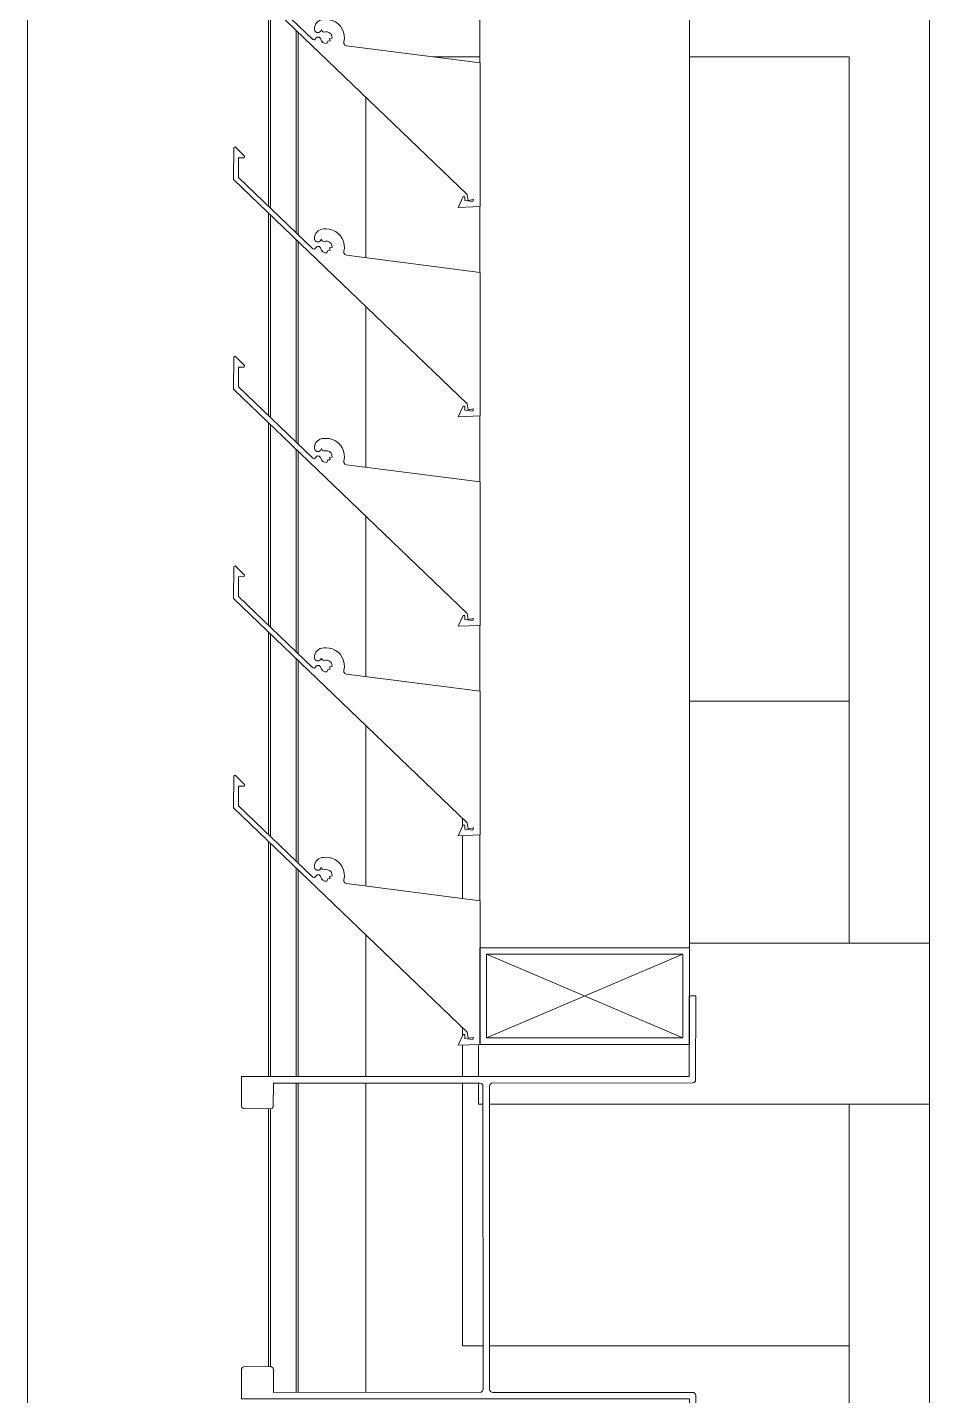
# Model space of a CAD drawing. Header units: millimetres. Extents: x -220592 to 404889, y -217665 to 38245.
# Drawn here: x -984.822 to -982.022, y -1330.914 to -1326.668 of the extents above; entities that cross this region are included whole.
import ezdxf

# ---------------------------------------------------------------- set-up
doc = ezdxf.new("R2010")
doc.units = ezdxf.units.MM
doc.linetypes.add('XKITLINE00', pattern=[0])
doc.layers.add('000 - 0_HIDE_OBJ_FRAMING_DEF_SUB_1', color=7, linetype='Continuous')
doc.layers.add('Part', color=7, linetype='Continuous', lineweight=0)

# ---------------------------------------------------------------- blocks, each defined once
blk = doc.blocks.new('*A13531')
at = {"layer": '000 - 0_HIDE_OBJ_FRAMING_DEF_SUB_1', "color": 7, "linetype": 'XKITLINE00', "lineweight": 0}
blk.add_line((-170.913334, 67.570805), (-170.913334, 99.680387), dxfattribs=at)
blk = doc.blocks.new('*A13716')
at = {"layer": 'Part', "color": 7, "linetype": 'XKITLINE00', "lineweight": 0}
for p, q in [((-172.455279, 82.320764), (-172.308652, 82.320764)), ((-171.658652, 82.320764), (-171.163349, 82.320764)), ((-171.163349, 79.570764), (-171.163349, 82.320764)), ((-172.663349, 81.697415), (-172.663349, 82.196167)), ((-172.663349, 81.047415), (-172.663349, 81.546167)), ((-172.663349, 80.397415), (-172.663349, 80.896167)), ((-172.663349, 79.747415), (-172.663349, 80.246167)), ((-172.663349, 79.156204), (-172.663349, 79.596167)), ((-172.663349, 78.176542), (-172.663349, 79.136204)), ((-171.163349, 72.188511), (-171.163349, 79.070764))]:
    blk.add_line(p, q, dxfattribs=at)
blk = doc.blocks.new('*A13719')
at = {"layer": '000 - 0_HIDE_OBJ_FRAMING_DEF_SUB_1', "color": 7, "linetype": 'XKITLINE00', "lineweight": 0}
for p, q in [((-173.713199, 72.288511), (-173.713199, 85.088511)), ((-172.964598, 81.856391), (-172.964598, 82.48542)), ((-172.958493, 81.85054), (-172.958493, 82.479558)), ((-172.87913, 81.774479), (-172.87913, 82.403355)), ((-172.873025, 81.768628), (-172.873025, 82.397493)), ((-172.964598, 81.206391), (-172.964598, 81.83542)), ((-172.958493, 81.20054), (-172.958493, 81.829558)), ((-172.87913, 81.124479), (-172.87913, 81.753355)), ((-172.873025, 81.118628), (-172.873025, 81.747493)), ((-172.964598, 80.556391), (-172.964598, 81.18542)), ((-172.958493, 80.55054), (-172.958493, 81.179558)), ((-172.87913, 80.474479), (-172.87913, 81.103355)), ((-172.873025, 80.468628), (-172.873025, 81.097493)), ((-172.964598, 79.906391), (-172.964598, 80.53542)), ((-172.958493, 79.90054), (-172.958493, 80.529558)), ((-172.87913, 79.824479), (-172.87913, 80.453355)), ((-172.873025, 79.818628), (-172.873025, 80.447493)), ((-172.964598, 79.156152), (-172.964598, 79.88542)), ((-172.958493, 79.156153), (-172.958493, 79.879558)), ((-172.87913, 79.156167), (-172.87913, 79.803355)), ((-172.873025, 79.156168), (-172.873025, 79.797493)), ((-172.87913, 78.176249), (-172.87913, 79.136167)), ((-172.873025, 78.176258), (-172.873025, 79.136168)), ((-172.964598, 78.255476), (-172.964598, 79.056201)), ((-172.958493, 78.255422), (-172.958493, 79.056147))]:
    blk.add_line(p, q, dxfattribs=at)
blk = doc.blocks.new('*A13729')
at = {"layer": 'Part', "color": 7, "linetype": 'XKITLINE00', "lineweight": 0}
for p, q in [((-173.072824, 80.089018), (-173.073377, 79.989867)), ((-173.068143, 80.091486), (-173.072824, 80.089018)), ((-173.039494, 80.062598), (-173.068143, 80.091486)), ((-173.058341, 79.996233), (-173.057999, 80.05758)), ((-173.057999, 80.05758), (-173.040579, 80.057677)), ((-173.040579, 80.057677), (-173.039494, 80.062598)), ((-172.827326, 79.774831), (-173.058341, 79.996233)), ((-173.073377, 79.989867), (-172.348255, 79.293621)), ((-172.814002, 79.827895), (-172.817674, 79.823452)), ((-172.809549, 79.831553), (-172.814002, 79.827895)), ((-172.804479, 79.834293), (-172.809549, 79.831553)), ((-172.798978, 79.836012), (-172.804479, 79.834293)), ((-172.79325, 79.836648), (-172.798978, 79.836012)), ((-172.786451, 79.836746), (-172.79325, 79.836648)), ((-172.776238, 79.835961), (-172.786451, 79.836746)), ((-172.766337, 79.833338), (-172.776238, 79.835961)), ((-172.757074, 79.828965), (-172.766337, 79.833338)), ((-172.748758, 79.822986), (-172.757074, 79.828965)), ((-172.822163, 79.812893), (-172.822659, 79.805123)), ((-172.822659, 79.805123), (-172.820019, 79.799649)), ((-172.820428, 79.818389), (-172.822163, 79.812893)), ((-172.817674, 79.823452), (-172.820428, 79.818389)), ((-172.820019, 79.799649), (-172.814875, 79.796412)), ((-172.814048, 79.78222), (-172.818512, 79.778366)), ((-172.814875, 79.796412), (-172.808797, 79.7964)), ((-172.808154, 79.782014), (-172.814048, 79.78222)), ((-172.808797, 79.7964), (-172.803641, 79.799618)), ((-172.803641, 79.799618), (-172.800699, 79.80509)), ((-172.800699, 79.80509), (-172.798669, 79.800109)), ((-172.798669, 79.800109), (-172.793858, 79.797702)), ((-172.793858, 79.797702), (-172.78794, 79.798607)), ((-172.78794, 79.798607), (-172.78144, 79.798263)), ((-172.78144, 79.798263), (-172.775472, 79.795665)), ((-172.775472, 79.795665), (-172.77079, 79.791143)), ((-172.77079, 79.791143), (-172.767988, 79.785269)), ((-172.767988, 79.785269), (-172.767418, 79.778785)), ((-172.741662, 79.8156), (-172.748758, 79.822986)), ((-172.736022, 79.80705), (-172.741662, 79.8156)), ((-172.732024, 79.79762), (-172.736022, 79.80705)), ((-172.729801, 79.787621), (-172.732024, 79.79762)), ((-172.729426, 79.777385), (-172.729801, 79.787621)), ((-172.822166, 79.773739), (-172.827326, 79.774831)), ((-172.818512, 79.778366), (-172.822166, 79.773739)), ((-172.803971, 79.777857), (-172.808154, 79.782014)), ((-172.800857, 79.770283), (-172.803971, 79.777857)), ((-172.79619, 79.765497), (-172.800857, 79.770283)), ((-172.790114, 79.762707), (-172.79619, 79.765497)), ((-172.783442, 79.762284), (-172.790114, 79.762707)), ((-172.78112, 79.769675), (-172.783442, 79.762284)), ((-172.773955, 79.770619), (-172.78112, 79.769675)), ((-172.767418, 79.778785), (-172.775124, 79.777679)), ((-172.775124, 79.777679), (-172.773955, 79.770619)), ((-172.730912, 79.767251), (-172.729426, 79.777385)), ((-172.730672, 79.761728), (-172.730912, 79.767251)), ((-172.727536, 79.757177), (-172.730672, 79.761728)), ((-172.722461, 79.754987), (-172.727536, 79.757177)), ((-172.308455, 79.701957), (-172.722461, 79.754987)), ((-172.308462, 79.256287), (-172.308455, 79.701957)), ((-172.360613, 79.287152), (-172.376148, 79.253665)), ((-172.35549, 79.28674), (-172.360613, 79.287152)), ((-172.355361, 79.274549), (-172.35549, 79.28674)), ((-172.355361, 79.274549), (-172.330378, 79.271409)), ((-172.348255, 79.293621), (-172.345358, 79.275078)), ((-172.345358, 79.275078), (-172.328342, 79.277982)), ((-172.328342, 79.277982), (-172.330378, 79.271409)), ((-172.376148, 79.253665), (-172.308462, 79.256287))]:
    blk.add_line(p, q, dxfattribs=at)
blk = doc.blocks.new('*A13730')
at = {"layer": 'Part', "color": 7, "linetype": 'XKITLINE00', "lineweight": 0}
for p, q in [((-173.072824, 80.739018), (-173.073377, 80.639867)), ((-173.068143, 80.741486), (-173.072824, 80.739018)), ((-173.039494, 80.712598), (-173.068143, 80.741486)), ((-173.058341, 80.646233), (-173.057999, 80.70758)), ((-173.057999, 80.70758), (-173.040579, 80.707677)), ((-173.040579, 80.707677), (-173.039494, 80.712598)), ((-173.073377, 80.639867), (-172.348255, 79.943621)), ((-172.827326, 80.424831), (-173.058341, 80.646233)), ((-172.822163, 80.462893), (-172.822659, 80.455123)), ((-172.820428, 80.468389), (-172.822163, 80.462893)), ((-172.817674, 80.473452), (-172.820428, 80.468389)), ((-172.814002, 80.477895), (-172.817674, 80.473452)), ((-172.809549, 80.481553), (-172.814002, 80.477895)), ((-172.804479, 80.484293), (-172.809549, 80.481553)), ((-172.798978, 80.486012), (-172.804479, 80.484293)), ((-172.79325, 80.486648), (-172.798978, 80.486012)), ((-172.786451, 80.486746), (-172.79325, 80.486648)), ((-172.776238, 80.485961), (-172.786451, 80.486746)), ((-172.766337, 80.483338), (-172.776238, 80.485961)), ((-172.757074, 80.478965), (-172.766337, 80.483338)), ((-172.748758, 80.472986), (-172.757074, 80.478965)), ((-172.741662, 80.4656), (-172.748758, 80.472986)), ((-172.736022, 80.45705), (-172.741662, 80.4656)), ((-172.822166, 80.423739), (-172.827326, 80.424831)), ((-172.822659, 80.455123), (-172.820019, 80.449649)), ((-172.818512, 80.428366), (-172.822166, 80.423739)), ((-172.820019, 80.449649), (-172.814875, 80.446412)), ((-172.814048, 80.43222), (-172.818512, 80.428366)), ((-172.814875, 80.446412), (-172.808797, 80.4464)), ((-172.808154, 80.432014), (-172.814048, 80.43222)), ((-172.808797, 80.4464), (-172.803641, 80.449618)), ((-172.803971, 80.427857), (-172.808154, 80.432014)), ((-172.800857, 80.420283), (-172.803971, 80.427857)), ((-172.803641, 80.449618), (-172.800699, 80.45509)), ((-172.79619, 80.415497), (-172.800857, 80.420283)), ((-172.800699, 80.45509), (-172.798669, 80.450109)), ((-172.798669, 80.450109), (-172.793858, 80.447702)), ((-172.793858, 80.447702), (-172.78794, 80.448607)), ((-172.78794, 80.448607), (-172.78144, 80.448263)), ((-172.78112, 80.419675), (-172.783442, 80.412284)), ((-172.78144, 80.448263), (-172.775472, 80.445665)), ((-172.773955, 80.420619), (-172.78112, 80.419675)), ((-172.775472, 80.445665), (-172.77079, 80.441143)), ((-172.767418, 80.428785), (-172.775124, 80.427679)), ((-172.775124, 80.427679), (-172.773955, 80.420619)), ((-172.77079, 80.441143), (-172.767988, 80.435269)), ((-172.767988, 80.435269), (-172.767418, 80.428785)), ((-172.732024, 80.44762), (-172.736022, 80.45705)), ((-172.729801, 80.437621), (-172.732024, 80.44762)), ((-172.730912, 80.417251), (-172.729426, 80.427385)), ((-172.729426, 80.427385), (-172.729801, 80.437621)), ((-172.790114, 80.412707), (-172.79619, 80.415497)), ((-172.783442, 80.412284), (-172.790114, 80.412707)), ((-172.730672, 80.411728), (-172.730912, 80.417251)), ((-172.727536, 80.407177), (-172.730672, 80.411728)), ((-172.722461, 80.404987), (-172.727536, 80.407177)), ((-172.308455, 80.351957), (-172.722461, 80.404987)), ((-172.308462, 79.906287), (-172.308455, 80.351957)), ((-172.360613, 79.937152), (-172.376148, 79.903665)), ((-172.35549, 79.93674), (-172.360613, 79.937152)), ((-172.355361, 79.924549), (-172.35549, 79.93674)), ((-172.355361, 79.924549), (-172.330378, 79.921409)), ((-172.348255, 79.943621), (-172.345358, 79.925078)), ((-172.345358, 79.925078), (-172.328342, 79.927982)), ((-172.328342, 79.927982), (-172.330378, 79.921409)), ((-172.376148, 79.903665), (-172.308462, 79.906287))]:
    blk.add_line(p, q, dxfattribs=at)
blk = doc.blocks.new('*A13731')
at = {"layer": 'Part', "color": 7, "linetype": 'XKITLINE00', "lineweight": 0}
for p, q in [((-173.072824, 81.389018), (-173.073377, 81.289867)), ((-173.068143, 81.391486), (-173.072824, 81.389018)), ((-173.039494, 81.362598), (-173.068143, 81.391486)), ((-173.058341, 81.296233), (-173.057999, 81.35758)), ((-173.057999, 81.35758), (-173.040579, 81.357677)), ((-173.040579, 81.357677), (-173.039494, 81.362598)), ((-173.073377, 81.289867), (-172.348255, 80.593621)), ((-172.827326, 81.074831), (-173.058341, 81.296233)), ((-172.822163, 81.112893), (-172.822659, 81.105123)), ((-172.822659, 81.105123), (-172.820019, 81.099649)), ((-172.820428, 81.118389), (-172.822163, 81.112893)), ((-172.817674, 81.123452), (-172.820428, 81.118389)), ((-172.820019, 81.099649), (-172.814875, 81.096412)), ((-172.814002, 81.127895), (-172.817674, 81.123452)), ((-172.809549, 81.131553), (-172.814002, 81.127895)), ((-172.804479, 81.134293), (-172.809549, 81.131553)), ((-172.808797, 81.0964), (-172.803641, 81.099618)), ((-172.798978, 81.136012), (-172.804479, 81.134293)), ((-172.803641, 81.099618), (-172.800699, 81.10509)), ((-172.800699, 81.10509), (-172.798669, 81.100109)), ((-172.79325, 81.136648), (-172.798978, 81.136012)), ((-172.798669, 81.100109), (-172.793858, 81.097702)), ((-172.793858, 81.097702), (-172.78794, 81.098607)), ((-172.786451, 81.136746), (-172.79325, 81.136648)), ((-172.78794, 81.098607), (-172.78144, 81.098263)), ((-172.776238, 81.135961), (-172.786451, 81.136746)), ((-172.766337, 81.133338), (-172.776238, 81.135961)), ((-172.757074, 81.128965), (-172.766337, 81.133338)), ((-172.748758, 81.122986), (-172.757074, 81.128965)), ((-172.741662, 81.1156), (-172.748758, 81.122986)), ((-172.736022, 81.10705), (-172.741662, 81.1156)), ((-172.732024, 81.09762), (-172.736022, 81.10705)), ((-172.822166, 81.073739), (-172.827326, 81.074831)), ((-172.818512, 81.078366), (-172.822166, 81.073739)), ((-172.814048, 81.08222), (-172.818512, 81.078366)), ((-172.814875, 81.096412), (-172.808797, 81.0964)), ((-172.808154, 81.082014), (-172.814048, 81.08222)), ((-172.803971, 81.077857), (-172.808154, 81.082014)), ((-172.800857, 81.070283), (-172.803971, 81.077857)), ((-172.79619, 81.065497), (-172.800857, 81.070283)), ((-172.790114, 81.062707), (-172.79619, 81.065497)), ((-172.783442, 81.062284), (-172.790114, 81.062707)), ((-172.78112, 81.069675), (-172.783442, 81.062284)), ((-172.78144, 81.098263), (-172.775472, 81.095665)), ((-172.773955, 81.070619), (-172.78112, 81.069675)), ((-172.775472, 81.095665), (-172.77079, 81.091143)), ((-172.767418, 81.078785), (-172.775124, 81.077679)), ((-172.775124, 81.077679), (-172.773955, 81.070619)), ((-172.77079, 81.091143), (-172.767988, 81.085269)), ((-172.767988, 81.085269), (-172.767418, 81.078785)), ((-172.729801, 81.087621), (-172.732024, 81.09762)), ((-172.730912, 81.067251), (-172.729426, 81.077385)), ((-172.730672, 81.061728), (-172.730912, 81.067251)), ((-172.727536, 81.057177), (-172.730672, 81.061728)), ((-172.729426, 81.077385), (-172.729801, 81.087621)), ((-172.722461, 81.054987), (-172.727536, 81.057177)), ((-172.308455, 81.001957), (-172.722461, 81.054987)), ((-172.308462, 80.556287), (-172.308455, 81.001957)), ((-172.348255, 80.593621), (-172.345358, 80.575078)), ((-172.360613, 80.587152), (-172.376148, 80.553665)), ((-172.376148, 80.553665), (-172.308462, 80.556287)), ((-172.35549, 80.58674), (-172.360613, 80.587152)), ((-172.355361, 80.574549), (-172.35549, 80.58674)), ((-172.355361, 80.574549), (-172.330378, 80.571409)), ((-172.345358, 80.575078), (-172.328342, 80.577982)), ((-172.328342, 80.577982), (-172.330378, 80.571409))]:
    blk.add_line(p, q, dxfattribs=at)
blk = doc.blocks.new('*A13732')
at = {"layer": 'Part', "color": 7, "linetype": 'XKITLINE00', "lineweight": 0}
for p, q in [((-173.072824, 82.039018), (-173.073377, 81.939867)), ((-173.068143, 82.041486), (-173.072824, 82.039018)), ((-173.039494, 82.012598), (-173.068143, 82.041486)), ((-173.058341, 81.946233), (-173.057999, 82.00758)), ((-173.057999, 82.00758), (-173.040579, 82.007677)), ((-173.040579, 82.007677), (-173.039494, 82.012598)), ((-173.073377, 81.939867), (-172.348255, 81.243621)), ((-172.827326, 81.724831), (-173.058341, 81.946233)), ((-172.814002, 81.777895), (-172.817674, 81.773452)), ((-172.809549, 81.781553), (-172.814002, 81.777895)), ((-172.804479, 81.784293), (-172.809549, 81.781553)), ((-172.798978, 81.786012), (-172.804479, 81.784293)), ((-172.79325, 81.786648), (-172.798978, 81.786012)), ((-172.786451, 81.786746), (-172.79325, 81.786648)), ((-172.776238, 81.785961), (-172.786451, 81.786746)), ((-172.766337, 81.783338), (-172.776238, 81.785961)), ((-172.757074, 81.778965), (-172.766337, 81.783338)), ((-172.748758, 81.772986), (-172.757074, 81.778965)), ((-172.822163, 81.762893), (-172.822659, 81.755123)), ((-172.822659, 81.755123), (-172.820019, 81.749649)), ((-172.820428, 81.768389), (-172.822163, 81.762893)), ((-172.817674, 81.773452), (-172.820428, 81.768389)), ((-172.820019, 81.749649), (-172.814875, 81.746412)), ((-172.814875, 81.746412), (-172.808797, 81.7464)), ((-172.808797, 81.7464), (-172.803641, 81.749618)), ((-172.803641, 81.749618), (-172.800699, 81.75509)), ((-172.800699, 81.75509), (-172.798669, 81.750109)), ((-172.798669, 81.750109), (-172.793858, 81.747702)), ((-172.793858, 81.747702), (-172.78794, 81.748607)), ((-172.78794, 81.748607), (-172.78144, 81.748263)), ((-172.78144, 81.748263), (-172.775472, 81.745665)), ((-172.775472, 81.745665), (-172.77079, 81.741143)), ((-172.77079, 81.741143), (-172.767988, 81.735269)), ((-172.741662, 81.7656), (-172.748758, 81.772986)), ((-172.736022, 81.75705), (-172.741662, 81.7656)), ((-172.732024, 81.74762), (-172.736022, 81.75705)), ((-172.729801, 81.737621), (-172.732024, 81.74762)), ((-172.729426, 81.727385), (-172.729801, 81.737621)), ((-172.822166, 81.723739), (-172.827326, 81.724831)), ((-172.818512, 81.728366), (-172.822166, 81.723739)), ((-172.814048, 81.73222), (-172.818512, 81.728366)), ((-172.808154, 81.732014), (-172.814048, 81.73222)), ((-172.803971, 81.727857), (-172.808154, 81.732014)), ((-172.800857, 81.720283), (-172.803971, 81.727857)), ((-172.79619, 81.715497), (-172.800857, 81.720283)), ((-172.790114, 81.712707), (-172.79619, 81.715497)), ((-172.783442, 81.712284), (-172.790114, 81.712707)), ((-172.78112, 81.719675), (-172.783442, 81.712284)), ((-172.773955, 81.720619), (-172.78112, 81.719675)), ((-172.767418, 81.728785), (-172.775124, 81.727679)), ((-172.775124, 81.727679), (-172.773955, 81.720619)), ((-172.767988, 81.735269), (-172.767418, 81.728785)), ((-172.730912, 81.717251), (-172.729426, 81.727385)), ((-172.730672, 81.711728), (-172.730912, 81.717251)), ((-172.727536, 81.707177), (-172.730672, 81.711728)), ((-172.722461, 81.704987), (-172.727536, 81.707177)), ((-172.308455, 81.651957), (-172.722461, 81.704987)), ((-172.308462, 81.206287), (-172.308455, 81.651957)), ((-172.360613, 81.237152), (-172.376148, 81.203665)), ((-172.35549, 81.23674), (-172.360613, 81.237152)), ((-172.355361, 81.224549), (-172.35549, 81.23674)), ((-172.348255, 81.243621), (-172.345358, 81.225078)), ((-172.345358, 81.225078), (-172.328342, 81.227982)), ((-172.328342, 81.227982), (-172.330378, 81.221409)), ((-172.376148, 81.203665), (-172.308462, 81.206287)), ((-172.355361, 81.224549), (-172.330378, 81.221409))]:
    blk.add_line(p, q, dxfattribs=at)
blk = doc.blocks.new('*A13733')
at = {"layer": 'Part', "color": 7, "linetype": 'XKITLINE00', "lineweight": 0}
for p, q in [((-173.072824, 82.689018), (-173.073377, 82.589867)), ((-173.068143, 82.691486), (-173.072824, 82.689018)), ((-173.039494, 82.662598), (-173.068143, 82.691486)), ((-173.058341, 82.596233), (-173.057999, 82.65758)), ((-173.057999, 82.65758), (-173.040579, 82.657677)), ((-173.040579, 82.657677), (-173.039494, 82.662598)), ((-173.073377, 82.589867), (-172.348255, 81.893621)), ((-172.827326, 82.374831), (-173.058341, 82.596233)), ((-172.820428, 82.418389), (-172.822163, 82.412893)), ((-172.817674, 82.423452), (-172.820428, 82.418389)), ((-172.814002, 82.427895), (-172.817674, 82.423452)), ((-172.809549, 82.431553), (-172.814002, 82.427895)), ((-172.804479, 82.434293), (-172.809549, 82.431553)), ((-172.798978, 82.436012), (-172.804479, 82.434293)), ((-172.79325, 82.436648), (-172.798978, 82.436012)), ((-172.786451, 82.436746), (-172.79325, 82.436648)), ((-172.776238, 82.435961), (-172.786451, 82.436746)), ((-172.766337, 82.433338), (-172.776238, 82.435961)), ((-172.757074, 82.428965), (-172.766337, 82.433338)), ((-172.748758, 82.422986), (-172.757074, 82.428965)), ((-172.741662, 82.4156), (-172.748758, 82.422986)), ((-172.736022, 82.40705), (-172.741662, 82.4156)), ((-172.822166, 82.373739), (-172.827326, 82.374831)), ((-172.822163, 82.412893), (-172.822659, 82.405123)), ((-172.822659, 82.405123), (-172.820019, 82.399649)), ((-172.818512, 82.378366), (-172.822166, 82.373739)), ((-172.820019, 82.399649), (-172.814875, 82.396412)), ((-172.814048, 82.38222), (-172.818512, 82.378366)), ((-172.814875, 82.396412), (-172.808797, 82.3964)), ((-172.808154, 82.382014), (-172.814048, 82.38222)), ((-172.808797, 82.3964), (-172.803641, 82.399618)), ((-172.803971, 82.377857), (-172.808154, 82.382014)), ((-172.800857, 82.370283), (-172.803971, 82.377857)), ((-172.803641, 82.399618), (-172.800699, 82.40509)), ((-172.800699, 82.40509), (-172.798669, 82.400109)), ((-172.798669, 82.400109), (-172.793858, 82.397702)), ((-172.793858, 82.397702), (-172.78794, 82.398607)), ((-172.78794, 82.398607), (-172.78144, 82.398263)), ((-172.78144, 82.398263), (-172.775472, 82.395665)), ((-172.775472, 82.395665), (-172.77079, 82.391143)), ((-172.767418, 82.378785), (-172.775124, 82.377679)), ((-172.775124, 82.377679), (-172.773955, 82.370619)), ((-172.77079, 82.391143), (-172.767988, 82.385269)), ((-172.767988, 82.385269), (-172.767418, 82.378785)), ((-172.732024, 82.39762), (-172.736022, 82.40705)), ((-172.729801, 82.387621), (-172.732024, 82.39762)), ((-172.730912, 82.367251), (-172.729426, 82.377385)), ((-172.729426, 82.377385), (-172.729801, 82.387621)), ((-172.79619, 82.365497), (-172.800857, 82.370283)), ((-172.790114, 82.362707), (-172.79619, 82.365497)), ((-172.783442, 82.362284), (-172.790114, 82.362707)), ((-172.78112, 82.369675), (-172.783442, 82.362284)), ((-172.773955, 82.370619), (-172.78112, 82.369675)), ((-172.730672, 82.361728), (-172.730912, 82.367251)), ((-172.727536, 82.357177), (-172.730672, 82.361728)), ((-172.722461, 82.354987), (-172.727536, 82.357177)), ((-172.308455, 82.301957), (-172.722461, 82.354987)), ((-172.308462, 81.856287), (-172.308455, 82.301957)), ((-172.360613, 81.887152), (-172.376148, 81.853665)), ((-172.35549, 81.88674), (-172.360613, 81.887152)), ((-172.355361, 81.874549), (-172.35549, 81.88674)), ((-172.355361, 81.874549), (-172.330378, 81.871409)), ((-172.348255, 81.893621), (-172.345358, 81.875078)), ((-172.345358, 81.875078), (-172.328342, 81.877982)), ((-172.328342, 81.877982), (-172.330378, 81.871409)), ((-172.376148, 81.853665), (-172.308462, 81.856287))]:
    blk.add_line(p, q, dxfattribs=at)
blk = doc.blocks.new('*A13751')
at = {"layer": 'Part', "color": 7, "linetype": 'XKITLINE00', "lineweight": 0}
for p, q in [((-172.308652, 79.256275), (-172.308652, 79.556275)), ((-171.658652, 79.556275), (-172.308652, 79.556275)), ((-172.288652, 79.276275), (-171.678652, 79.536275)), ((-172.288652, 79.536275), (-171.678652, 79.276275)), ((-172.288652, 79.276275), (-172.288652, 79.536275)), ((-172.288652, 79.536275), (-171.678652, 79.536275)), ((-171.678652, 79.536275), (-171.678652, 79.276275)), ((-171.658652, 79.256275), (-171.658652, 79.556275)), ((-171.678652, 79.276275), (-172.288652, 79.276275)), ((-172.308652, 79.256275), (-171.658652, 79.256275))]:
    blk.add_line(p, q, dxfattribs=at)
blk = doc.blocks.new('*A13753')
at = {"layer": 'Part', "color": 7, "linetype": 'XKITLINE00', "lineweight": 0}
for p, q in [((-171.658652, 79.556275), (-171.658652, 92.756161)), ((-172.308652, 82.301982), (-172.308652, 82.506279)), ((-172.308652, 81.651982), (-172.308652, 81.856279)), ((-172.308652, 81.001982), (-172.308652, 81.206279)), ((-172.308652, 80.351982), (-172.308652, 80.556279)), ((-172.308652, 79.701982), (-172.308652, 79.906279))]:
    blk.add_line(p, q, dxfattribs=at)
blk = doc.blocks.new('*A13755')
at = {"layer": 'Part', "color": 7, "linetype": 'XKITLINE00', "lineweight": 0}
for p, q in [((-171.658652, 79.570764), (-170.913364, 79.570764)), ((-172.313349, 79.156266), (-172.313349, 79.256097)), ((-172.313349, 79.070764), (-172.313349, 79.136266)), ((-172.313349, 79.070764), (-172.299853, 79.070764)), ((-172.27914, 79.070764), (-170.913364, 79.070764))]:
    blk.add_line(p, q, dxfattribs=at)
blk = doc.blocks.new('*A13760')
at = {"layer": 'Part', "color": 7, "linetype": 'XKITLINE00', "lineweight": 0}
for p, q in [((-171.658652, 80.320764), (-171.163349, 80.320764)), ((-171.163349, 79.570764), (-171.163349, 80.320764)), ((-172.363349, 79.931254), (-172.363349, 79.958114)), ((-172.363349, 79.708988), (-172.363349, 79.90416)), ((-172.363349, 79.281254), (-172.363349, 79.308114)), ((-172.363349, 79.156257), (-172.363349, 79.25416)), ((-172.363349, 78.320764), (-172.363349, 79.136257)), ((-171.163349, 78.320764), (-171.163349, 79.070764)), ((-172.363349, 78.320764), (-172.299118, 78.320764)), ((-172.279009, 78.320764), (-171.163349, 78.320764))]:
    blk.add_line(p, q, dxfattribs=at)
blk = doc.blocks.new('*A13828')
at = {"layer": 'Part', "color": 7, "linetype": 'XKITLINE00', "lineweight": 0}
for p, q in [((-171.639199, 79.406383), (-171.659199, 79.40638)), ((-171.659199, 79.40638), (-171.659155, 79.15638)), ((-171.639914, 79.142556), (-171.639199, 79.406383)), ((-171.659155, 79.15638), (-173.049155, 79.156137)), ((-173.049155, 79.156137), (-173.049139, 79.066137)), ((-172.9499, 79.062328), (-172.949152, 79.136155)), ((-172.949152, 79.136155), (-172.309152, 79.136266)), ((-172.309152, 79.136266), (-172.303596, 79.134582)), ((-172.303596, 79.134582), (-172.299912, 79.130095)), ((-172.299912, 79.130095), (-172.298986, 78.186268)), ((-172.27915, 79.126272), (-172.277465, 79.131828)), ((-172.278986, 78.186272), (-172.27915, 79.126272)), ((-172.277465, 79.131828), (-172.272978, 79.135511)), ((-172.272978, 79.135511), (-171.649152, 79.136381)), ((-171.649152, 79.136381), (-171.643596, 79.138068)), ((-171.643596, 79.138068), (-171.639914, 79.142556)), ((-173.049139, 79.066137), (-173.047453, 79.060582)), ((-173.047453, 79.060582), (-173.042965, 79.056899)), ((-172.953582, 79.057839), (-172.9499, 79.062328)), ((-173.042965, 79.056899), (-172.959138, 79.056153)), ((-172.959138, 79.056153), (-172.953582, 79.057839)), ((-173.044553, 78.254453), (-173.048236, 78.249964)), ((-173.038998, 78.256139), (-173.044553, 78.254453)), ((-172.955171, 78.255392), (-173.038998, 78.256139)), ((-172.950682, 78.25171), (-172.955171, 78.255392)), ((-173.048236, 78.249964), (-173.04898, 78.156137)), ((-172.948996, 78.246155), (-172.950682, 78.25171)), ((-172.948984, 78.176155), (-172.948996, 78.246155)), ((-172.305157, 78.177028), (-172.948984, 78.176155)), ((-172.30067, 78.180712), (-172.305157, 78.177028)), ((-172.298986, 78.186268), (-172.30067, 78.180712)), ((-172.278224, 78.182445), (-172.278986, 78.186272)), ((-172.27454, 78.177958), (-172.278224, 78.182445)), ((-172.268984, 78.176273), (-172.27454, 78.177958)), ((-171.645157, 78.175621), (-172.268984, 78.176273)), ((-171.640669, 78.171939), (-171.645157, 78.175621)), ((-171.638982, 78.166383), (-171.640669, 78.171939)), ((-173.04898, 78.156137), (-171.658981, 78.15638)), ((-171.658981, 78.15638), (-171.658937, 77.90638)), ((-171.638937, 77.906383), (-171.638982, 78.166383)), ((-171.658937, 77.90638), (-171.638937, 77.906383))]:
    blk.add_line(p, q, dxfattribs=at)

msp = doc.modelspace()

# ---------------------------------------------------------------- block references
at = {"color": 7, "lineweight": 0}
for name in ['*A13531', '*A13753', '*A13719', '*A13733', '*A13716', '*A13732', '*A13731', '*A13730', '*A13760', '*A13729', '*A13755', '*A13751', '*A13828']:
    msp.add_blockref(name, (-811.109, -1409.08), dxfattribs=at)

doc.saveas('drawing.dxf')
